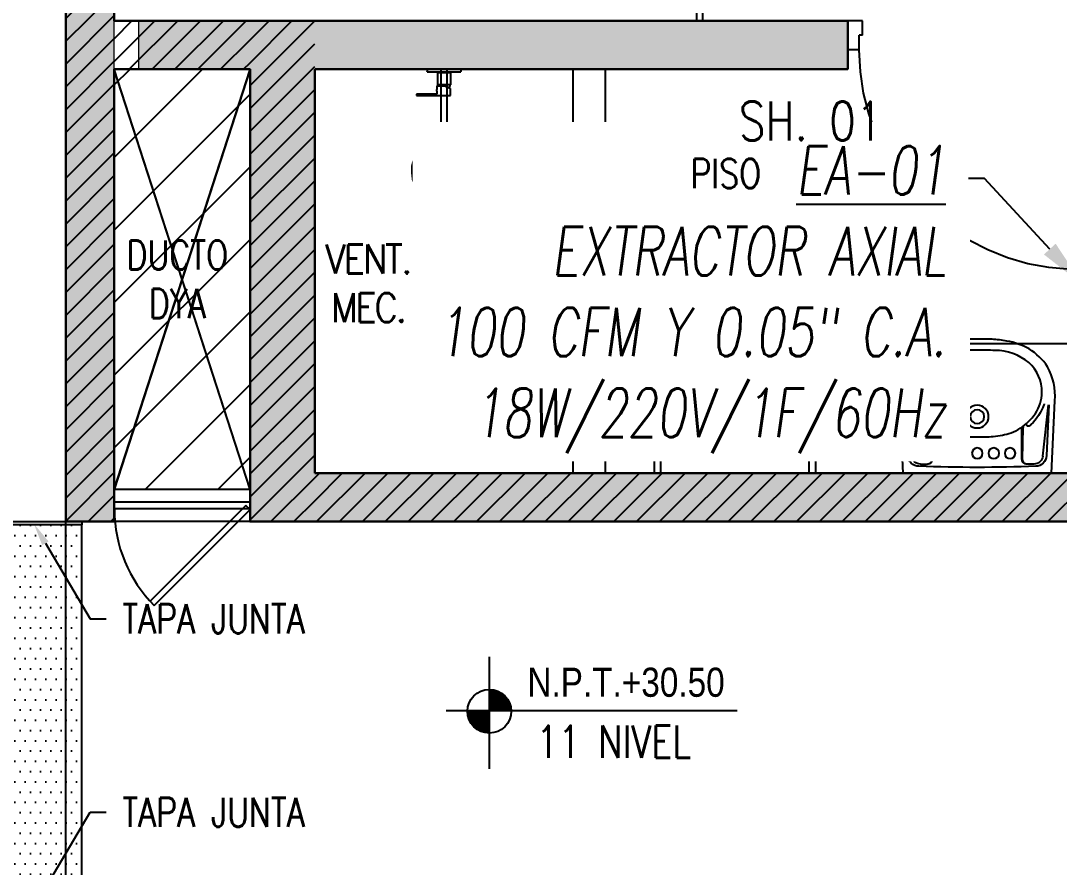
# Model space of a CAD drawing. Header units: millimetres. Extents: x 98 to 155, y -181 to 127.
# Drawn here: x 128.531 to 131.744, y 20.604 to 23.223 of the extents above; entities that cross this region are included whole.
import ezdxf
from ezdxf import colors
from ezdxf.entities.mleader import LeaderData, LeaderLine
from ezdxf.enums import TextEntityAlignment as Align
from ezdxf.math import Vec2, Vec3

# ---------------------------------------------------------------- set-up
doc = ezdxf.new("R2010")
doc.units = ezdxf.units.MM
doc.header["$LTSCALE"] = 15
for name, pattern in [('HIDDEN', [0.375, 0.25, -0.125]), ('HIDDEN2', [0.1875, 0.125, -0.0625]), ('X-REF_DP_Arquitectura$0$HIDDEN', [0.375, 0.25, -0.125])]:
    doc.linetypes.add(name, pattern=pattern)
doc.layers.get('0').update_dxf_attribs({"color": 250})
for name, color, linetype in [('A-HATCH', 250, 'Continuous'), ('A-LINEAS', 250, 'Continuous'), ('A-MOBILIARIO', 250, 'Continuous'), ('A-MURO BAJO', 250, 'Continuous'), ('A-NIVELES-NPT', 252, 'Continuous'), ('A-PROYECCIONES INT.', 250, 'HIDDEN2'), ('A-SANITARIOS', 250, 'Continuous'), ('A-TEXTO-ACABADO PISO', 250, 'Continuous'), ('A_50_TextoAmbiente', 252, 'Continuous'), ('A_50_TextoIndicaciones', 250, 'Continuous'), ('A_50_Vigas', 250, 'X-REF_DP_Arquitectura$0$HIDDEN'), ('A_60_HatchEstructuras', 250, 'Continuous'), ('AREA MODIF', 250, 'Continuous'), ('DLP_MOBILIARIO FIJO', 250, 'Continuous'), ('L6 Linea fina', 141, 'Continuous'), ('MURO CF 60', 250, 'Continuous')]:
    doc.layers.add(name, color=color, linetype=linetype)
doc.layers.add('A-MUROS', color=252, linetype='Continuous', lineweight=30)
doc.layers.add('A_20_Estructuras', color=250, linetype='Continuous', lineweight=18)
doc.styles.add('JNV ING', font='romans.shx', dxfattribs={"width": 0.7, "oblique": 8, "height": 0.15})
doc.styles.add('R80', font='ARIALN.TTF', dxfattribs={"height": 2.03})
doc.styles.add('ROMANS', font='romans.shx', dxfattribs={"width": 0.8})
doc.styles.add('TXT_COTAS', font='romans.shx', dxfattribs={"width": 0.8})
pattern_1 = [(45, (128.67014, 20.47273), (-0.03535534, 0.03535534), [])]

# ---------------------------------------------------------------- blocks, each defined once
blk = doc.blocks.new('EF-TP')
at = {"layer": 'A_60_HatchEstructuras'}
h = blk.add_hatch(color=256, dxfattribs=at)
h.dxf.hatch_style = 1
h.paths.add_polyline_path([(23.55, -2.625), (21.7, -2.625), (21.7, -0.475), (20.85, -0.475), (20.85, -0.625), (21.55, -0.625), (21.55, -6.325), (23.55, -6.325), (23.55, -6.175), (21.7, -6.175), (21.7, -2.775), (23.55, -2.775)])
h.paths.add_polyline_path([(25.5, -2.625), (25.35, -2.625), (25.35, -6.325), (25.5, -6.325)])
h.paths.add_polyline_path([(25.83, -0.625), (26.5, -0.625), (26.5, -0.475), (25.68, -0.475), (25.68, -6.325), (25.83, -6.325)])
h = blk.add_hatch(color=256, dxfattribs=at)
h.dxf.hatch_style = 1
h.paths.add_polyline_path([(25.88, -7.675), (28.4, -7.675), (28.4, -9.075), (28.55, -9.075), (28.55, -7.675), (31.9, -7.675), (31.9, -9.075), (32.1, -9.075), (32.1, -7.675), (35.65, -7.675), (35.65, -7.525), (25.68, -7.525), (25.68, -9.075), (27.65, -9.075), (27.65, -8.925), (25.88, -8.925)])
h.paths.add_polyline_path([(28.1, -4.775), (25.905, -4.775), (25.905, -4.925), (26.25, -4.925), (26.25, -6.325), (35.65, -6.325), (35.65, -6.175), (32.1, -6.175), (32.1, -4.775), (31.9, -4.775), (31.9, -6.175), (29, -6.175), (29, -4.775), (28.85, -4.775), (28.85, -6.175), (26.45, -6.175), (26.45, -4.925), (28.1, -4.925)])
blk.add_lwpolyline([(25.905, -4.925), (25.83, -4.925)])
at = {"elevation": 0}
for points in [[(25.83, -6.225), (26.25, -4.925)], [(26.25, -6.225), (25.83, -4.925)]]:
    blk.add_lwpolyline(points, dxfattribs=at)
at = {"layer": 'A_20_Estructuras'}
for points in [[(25.83, -0.625), (26.5, -0.625), (26.5, -0.475), (25.68, -0.475), (25.68, -6.325), (25.83, -6.325)], [(28.1, -4.775), (25.905, -4.775), (25.905, -4.925), (26.25, -4.925), (26.25, -6.325), (35.65, -6.325), (35.65, -6.175), (32.1, -6.175), (32.1, -4.775), (31.9, -4.775), (31.9, -6.175), (29, -6.175), (29, -4.775), (28.85, -4.775), (28.85, -6.175), (26.45, -6.175), (26.45, -4.925), (28.1, -4.925)]]:
    blk.add_lwpolyline(points, close=True, dxfattribs=at)
at = {"layer": 'A_50_Vigas'}
blk.add_line((26.25, -6.225, 0), (25.83, -6.225, 0), dxfattribs=at)
blk.add_lwpolyline([(25.68, -7.525), (25.68, -6.325)], dxfattribs=at)
blk = doc.blocks.new('TEXTO DUCTOS PT')
at = {"layer": 'A_50_TextoIndicaciones', "insert": (26.025, -5.575), "char_height": 0.09, "width": 0.4157, "attachment_point": 5, "style": 'ROMANS'}
blk.add_mtext('\\pxsm1,t16;DUCTO DYA', dxfattribs=at)
blk = doc.blocks.new('SIM NIVEL PLANTA')
at = {"linetype": 'Continuous'}
h = blk.add_hatch(dxfattribs=at)
h.set_pattern_fill('_USER', color=256, scale=0.089997, angle=45, style=0, pattern_type=0)
h.set_pattern_definition([(45, (31854.49523, 23864.84028), (-0.06363728001, 0.06363728001), [])])
h.paths.add_polyline_path([(-17.329, 0), (-15.979, 0, 0.409209), (-17.329, 1.327)])
h.paths.add_polyline_path([(-18.679, 0, 0.004279), (-18.679, -0.023, 0.414214), (-17.329, -1.373), (-17.329, 0)])
for p, q in [((-17.329, -3.577), (-17.329, 3.344)), ((-2, 0), (-20, 0))]:
    blk.add_line(p, q)
blk.add_circle((-17.329, -0.023), 1.35, dxfattribs=at)
at = {"style": 'R80'}
blk.add_attdef('N.P.T.+0.00', text='', height=1.8, dxfattribs=at).set_placement((-8.871, 1.774), align=Align.MIDDLE_CENTER)
blk = doc.blocks.new('*U93')
at = {"linetype": 'HIDDEN', "ltscale": 0.2}
for p, q in [((0.2968, 0.2968), (0, 0)), ((0.0127, -0.0127), (0.309, 0.2835)), ((0, 0), (0.0127, -0.0127))]:
    blk.add_line(p, q, dxfattribs=at)
blk.add_arc((0, 0), 0.4195, 0, 45, dxfattribs=at)
blk = doc.blocks.new('pisos superiores')
at = {"layer": 'A-LINEAS'}
for p, q in [((0.65, -4.45, 0), (0.23, -5.75, 0)), ((0.65, -5.75, 0), (0.23, -4.45, 0))]:
    blk.add_line(p, q, dxfattribs=at)
at = {"layer": 'A-MOBILIARIO'}
for p, q in [((0.65, -5.79, 0), (0.23, -5.79, 0)), ((0.65, -5.81, 0), (0.23, -5.81, 0))]:
    blk.add_line(p, q, dxfattribs=at)
at = {"layer": 'A-MURO BAJO'}
for p, q in [((0.65, -5.75, 0), (0.23, -5.75, 0)), ((0.65, -5.85, 0), (0.23, -5.85, 0))]:
    blk.add_line(p, q, dxfattribs=at)
at = {"layer": 'A-MUROS'}
blk.add_lwpolyline([(0.23, -5.85), (0.08, -5.85), (0.08, 0), (0.9, 0), (0.9, -0.15), (0.23, -0.15), (0.23, -4.3), (2.5, -4.3)], dxfattribs=at)
at = {"layer": 'A-MUROS', "elevation": 0}
blk.add_lwpolyline([(0.23, -5.85), (0.23, -4.45), (0.65, -4.45), (0.65, -5.85), (0.7, -5.85)], dxfattribs=at)
at = {"layer": 'A-PROYECCIONES INT.', "ltscale": 0.25, "rotation": 180}
blk.add_blockref('*U93', (0.65, -5.8127, 0), dxfattribs=at)
blk = doc.blocks.new('N.01')
at = {"layer": 'A-HATCH'}
h = blk.add_hatch(dxfattribs=at)
h.set_pattern_fill('DOTS', color=256, scale=0.02)
h.set_pattern_definition([(0, (74.125015, 7.025), (0.015875, 0.03175), [0, -0.03175])])
h.paths.add_polyline_path([(4, 5.835), (4.28, 5.835), (4.28, 7.015), (4, 7.015)])
at = {"elevation": 0}
for points in [[(4, 7.025), (4.28, 7.025), (4.28, 7.015), (4, 7.015)], [(4, 5.835), (4.28, 5.835), (4.28, 7.015), (4, 7.015)]]:
    blk.add_lwpolyline(points, close=True, dxfattribs=at)
at = {"layer": 'A-MUROS', "elevation": 0}
blk.add_lwpolyline([(4.3801, 7.025), (4.2301, 7.025), (4.2301, 12.875)], dxfattribs=at)
blk = doc.blocks.new('ducha marsano')
at = {"linetype": 'HIDDEN2', "ltscale": 0.5, "extrusion": (-4.9425e-10, -7.91123e-10, -1)}
for p, q in [((-0.01, 0), (0.01, 0)), ((0.01, 0), (0.01, -0.3155)), ((-0.01, -0.3155), (-0.01, 0)), ((-0.0205, -0.08), (-0.0205, -0.0601)), ((-0.0155, -0.058), (-0.0157, -0.058)), ((0.0225, -0.0515), (-0.0001, -0.0515)), ((0.0225, -0.0515), (0.0225, -0.0627)), ((0.021, -0.0815), (-0.019, -0.0815)), ((0.025, -0.0815), (0.021, -0.0815)), ((0.0225, -0.0682), (0.0225, -0.077)), ((0.0225, -0.077), (0.025, -0.077)), ((0.025, -0.077), (0.0771, -0.077)), ((0.0771, -0.0815), (0.025, -0.0815)), ((0.0771, -0.077), (0.0816, -0.077)), ((0.0816, -0.0815), (0.0771, -0.0815)), ((0.0816, -0.077), (0.082, -0.077)), ((0.082, -0.0815), (0.0816, -0.0815)), ((0.082, -0.077), (0.084, -0.077)), ((0.084, -0.0815), (0.082, -0.0815)), ((0.0855, -0.0785), (0.0855, -0.08)), ((0.01, -0.3155), (-0.01, -0.3155))]:
    blk.add_line(p, q, dxfattribs=at)
for centre, radius, start, end in [((-0.0004, -0.0462), 0.02, 323.9581, 354.9298), ((0.0004, -0.0462), 0.02, 185.0702, 195.2705), ((0.019, -0.08), 0.0015, 270, 360), ((-0.084, -0.0785), 0.0015, 90, 180), ((-0.084, -0.08), 0.0015, 180, 270), ((0, -0.3155), 0.1, 95.7392, 84.2608)]:
    blk.add_arc(centre, radius, start, end, dxfattribs=at)
at = {"linetype": 'HIDDEN2', "ltscale": 0.5, "extrusion": (-4.94252e-10, -7.91124e-10, -1)}
blk.add_ellipse((0, -0.0515), major_axis=(-0.0225, -0.0095), ratio=0.001448, start_param=0.425436, end_param=1.567366, dxfattribs=at)
at = {"linetype": 'HIDDEN2', "ltscale": 0.5}
for points, degree in [([(-0.0305, 0), (0, 0), (0.0305, 0)], 2), ([(0.0305, 0), (0.0415, 0), (0.0525, 0)], 2), ([(0.0525, 0), (0.0525, -0.0038), (0.0525, -0.0075)], 2), ([(-0.0525, 0), (-0.0525, -0.0038), (-0.0525, -0.0075)], 2), ([(-0.0525, 0), (-0.0415, 0), (-0.0305, 0)], 2), ([(-0.0525, -0.0075), (-0.0525, -0.0075), (-0.0525, -0.0075)], 2), ([(0.0305, -0.008), (0, -0.008), (-0.0305, -0.008)], 2), ([(-0.0215, -0.008), (-0.0215, -0.0093), (-0.0215, -0.0105)], 2), ([(-0.021, -0.011), (-0.007, -0.011), (0.007, -0.011), (0.021, -0.011)], 3), ([(-0.02, -0.011), (-0.02, -0.0294), (-0.02, -0.0477)], 2), ([(0.02, -0.011), (0.02, -0.0294), (0.02, -0.0477)], 2), ([(0.0215, -0.008), (0.0215, -0.0093), (0.0215, -0.0105)], 2), ([(-0.0197, -0.048), (0, -0.048), (0.0197, -0.048)], 2)]:
    blk.add_open_spline(points, degree=degree, dxfattribs=at)
for points, weights in [([(-0.0525, -0.0075), (-0.0525, -0.0075), (-0.0525, -0.0075)], [1, 0.990847086912, 0.982266230892]), ([(-0.052, -0.008), (-0.0525, -0.008), (-0.0525, -0.0075)], [1, 0.707106781193, 1]), ([(-0.0215, -0.0105), (-0.0215, -0.011), (-0.021, -0.011)], [1, 0.70710678154, 1]), ([(0.0211, -0.011), (0.0211, -0.011), (0.021, -0.011)], [1, 0.992411795776, 1]), ([(0.052, -0.008), (0.0521, -0.008), (0.0521, -0.008)], [1, 0.992411795771, 1]), ([(-0.02, -0.0477), (-0.02, -0.048), (-0.0197, -0.048)], [1, 0.707106780138, 1]), ([(0.02, -0.0477), (0.02, -0.048), (0.0197, -0.048)], [1, 0.707106779703, 1])]:
    blk.add_rational_spline(points, weights, degree=2, dxfattribs=at)
for points, knots in [([(-0.0305, -0.008), (-0.0332, -0.008), (-0.0374, -0.008), (-0.0424, -0.008), (-0.0458, -0.008), (-0.0486, -0.008), (-0.0512, -0.008), (-0.052, -0.008), (-0.052, -0.008)], [0, 0, 0, 0, 8.104572, 12.495263, 16.885954, 21.276645, 25.667336, 33.771908, 33.771908, 33.771908, 33.771908]), ([(0.052, -0.008), (0.052, -0.008), (0.0512, -0.008), (0.0486, -0.008), (0.0458, -0.008), (0.0424, -0.008), (0.0374, -0.008), (0.0332, -0.008), (0.0305, -0.008)], [0, 0, 0, 0, 8.104572, 12.495263, 16.885954, 21.276645, 25.667336, 33.771908, 33.771908, 33.771908, 33.771908]), ([(0.0225, -0.0682), (0.0225, -0.0682), (0.0225, -0.0682), (0.0225, -0.0679), (0.0224, -0.0677), (0.0224, -0.0672), (0.0224, -0.0669), (0.0223, -0.0662), (0.0223, -0.0658), (0.0223, -0.0652), (0.0223, -0.0648), (0.0224, -0.0641), (0.0224, -0.0638), (0.0224, -0.0633), (0.0225, -0.0631), (0.0225, -0.0628), (0.0225, -0.0627), (0.0225, -0.0627)], [0.4148436, 0.4148436, 0.4148436, 0.4148436, 0.5185541, 0.5185541, 0.6222645, 0.6222645, 0.7259759, 0.7259759, 0.8296873, 0.8296873, 0.9333987, 0.9333987, 1.03711, 1.03711, 1.1408205, 1.1408205, 1.2445309, 1.2445309, 1.2445309, 1.2445309])]:
    blk.add_open_spline(points, degree=3, knots=knots, dxfattribs=at)
for points, weights, degree, knots in [([(0.0211, -0.011), (0.0211, -0.011), (0.0211, -0.011), (0.0211, -0.011), (0.0214, -0.0109), (0.0215, -0.0107), (0.0215, -0.0105)], [0.918641037743, 0.918640949346, 0.918640860949, 0.918640772552, 0.789223156395, 0.789223156395, 0.918640772552], 3, [0.1238988, 0.1238988, 0.1238988, 0.1238988, 0.1238993, 0.1238993, 0.1238993, 0.78603, 0.78603, 0.78603, 0.78603]), ([(0.0521, -0.008), (0.0521, -0.008), (0.0521, -0.008), (0.0525, -0.0079), (0.0525, -0.0075)], [0.918641037749, 0.918640905153, 0.918640772558, 0.724517853988, 0.918640772558], 2, [0.1238988, 0.1238988, 0.1238988, 0.1238993, 0.1238993, 0.7860311, 0.7860311, 0.7860311])]:
    blk.add_rational_spline(points, weights, degree=degree, knots=knots, dxfattribs=at)
blk = doc.blocks.new('*U146')
for p, q in [((0.01, 0.705), (0.01, 0.75)), ((0.1, 0.715), (0.1, 0.75)), ((0.1, 0.715), (0.055, 0.715)), ((0.055, 0.705), (0.055, 0.715)), ((0.055, 0.705), (0.01, 0.705)), ((0.055, 0.045), (0.01, 0.045)), ((0.01, 0.045), (0.01, 0)), ((0.055, 0.045), (0.055, 0.035)), ((0.1, 0.035), (0.055, 0.035)), ((0.1, 0.035), (0.1, 0))]:
    blk.add_line(p, q)
blk.add_lwpolyline([(0.78, 0.07), (0.78, 0.035), (0.1, 0.035), (0.1, 0.07)], close=True)
at = {"linetype": 'HIDDEN2'}
blk.add_arc((0.0996, 0.0341), 0.6809, 2.2301, 89.9672, dxfattribs=at)
blk = doc.blocks.new('SIFON JET_PLANTA')
at = {"extrusion": (-2.64698e-23, 6.61744e-24, -1)}
for p, q in [((-0.215, 0.2278, 0), (-0.2149, 0.2323, 0)), ((-0.215, 0.2234, 0), (-0.215, 0.2278, 0)), ((-0.2149, 0.2323, 0), (-0.2142, 0.2356, 0)), ((-0.2142, 0.2356, 0), (-0.2129, 0.239, 0)), ((-0.2129, 0.239, 0), (-0.211, 0.2419, 0)), ((-0.211, 0.2419, 0), (-0.2091, 0.2441, 0)), ((-0.2091, 0.2441, 0), (-0.2077, 0.2455, 0)), ((-0.2077, 0.2455, 0), (-0.2055, 0.247, 0)), ((-0.2055, 0.247, 0), (-0.2007, 0.2492, 0)), ((-0.2007, 0.2492, 0), (-0.195, 0.25, 0)), ((-0.195, 0.25, 0), (-0.195, 0.25, 0)), ((-0.195, 0.25, 0), (-0.1605, 0.25, 0)), ((-0.1605, 0.25, 0), (-0.0975, 0.25, 0)), ((-0.0975, 0.25, 0), (-0.0323, 0.25, 0)), ((-0.0323, 0.25, 0), (0, 0.25, 0)), ((0, 0.25, 0), (0, -0.25, 0)), ((-0.4322, 0.191, 0), (-0.215, 0.2181, 0)), ((-0.215, 0.2181, 0), (-0.215, 0.2234, 0)), ((-0.5794, 0.158, 0), (-0.5693, 0.1629, 0)), ((-0.5693, 0.1629, 0), (-0.5517, 0.1703, 0)), ((-0.5517, 0.1703, 0), (-0.5465, 0.1722, 0)), ((-0.5465, 0.1722, 0), (-0.5385, 0.1749, 0)), ((-0.5385, 0.1749, 0), (-0.5346, 0.176, 0)), ((-0.5346, 0.176, 0), (-0.5265, 0.1784, 0)), ((-0.5265, 0.1784, 0), (-0.5216, 0.1797, 0)), ((-0.5216, 0.1797, 0), (-0.5148, 0.1813, 0)), ((-0.5148, 0.1813, 0), (-0.5079, 0.1829, 0)), ((-0.5079, 0.1829, 0), (-0.5016, 0.1842, 0)), ((-0.5016, 0.1842, 0), (-0.4865, 0.1867, 0)), ((-0.4865, 0.1867, 0), (-0.4763, 0.188, 0)), ((-0.4763, 0.188, 0), (-0.4726, 0.1884, 0)), ((-0.4726, 0.1884, 0), (-0.4636, 0.1892, 0)), ((-0.4636, 0.1892, 0), (-0.4549, 0.1897, 0)), ((-0.4549, 0.1897, 0), (-0.449, 0.1899, 0)), ((-0.449, 0.1899, 0), (-0.44, 0.19, 0)), ((-0.44, 0.19, 0), (-0.4322, 0.191, 0)), ((-0.6251, 0.1276, 0), (-0.6206, 0.1314, 0)), ((-0.6206, 0.1314, 0), (-0.6168, 0.1344, 0)), ((-0.6168, 0.1344, 0), (-0.6106, 0.1389, 0)), ((-0.6106, 0.1389, 0), (-0.6061, 0.142, 0)), ((-0.6061, 0.142, 0), (-0.6, 0.1461, 0)), ((-0.6, 0.1461, 0), (-0.5963, 0.1484, 0)), ((-0.5963, 0.1484, 0), (-0.5908, 0.1517, 0)), ((-0.5908, 0.1517, 0), (-0.5862, 0.1543, 0)), ((-0.5862, 0.1543, 0), (-0.5794, 0.158, 0)), ((-0.657, 0.0936, 0), (-0.6534, 0.0984, 0)), ((-0.6534, 0.0984, 0), (-0.6503, 0.1023, 0)), ((-0.6534, 0.0984, 0), (-0.6534, 0.0984, 0)), ((-0.6503, 0.1023, 0), (-0.6453, 0.108, 0)), ((-0.6453, 0.108, 0), (-0.6386, 0.1152, 0)), ((-0.6386, 0.1152, 0), (-0.6326, 0.121, 0)), ((-0.6326, 0.121, 0), (-0.6299, 0.1235, 0)), ((-0.6299, 0.1235, 0), (-0.6251, 0.1276, 0)), ((-0.6779, 0.0582, 0), (-0.6745, 0.0655, 0)), ((-0.6745, 0.0655, 0), (-0.6722, 0.0699, 0)), ((-0.6745, 0.0655, 0), (-0.6745, 0.0655, 0)), ((-0.6722, 0.0699, 0), (-0.6705, 0.0728, 0)), ((-0.6705, 0.0728, 0), (-0.669, 0.0755, 0)), ((-0.669, 0.0755, 0), (-0.6672, 0.0785, 0)), ((-0.6672, 0.0785, 0), (-0.665, 0.082, 0)), ((-0.665, 0.082, 0), (-0.6634, 0.0845, 0)), ((-0.6634, 0.0845, 0), (-0.6611, 0.088, 0)), ((-0.6611, 0.088, 0), (-0.657, 0.0936, 0)), ((-0.657, 0.0936, 0), (-0.657, 0.0936, 0)), ((-0.6867, 0.031, 0), (-0.6855, 0.0361, 0)), ((-0.6855, 0.0361, 0), (-0.6838, 0.0421, 0)), ((-0.6855, 0.0361, 0), (-0.6855, 0.0361, 0)), ((-0.6838, 0.0421, 0), (-0.6819, 0.048, 0)), ((-0.6838, 0.0421, 0), (-0.6838, 0.0421, 0)), ((-0.6819, 0.048, 0), (-0.6804, 0.0521, 0)), ((-0.6804, 0.0521, 0), (-0.6793, 0.0547, 0)), ((-0.6793, 0.0547, 0), (-0.6779, 0.0582, 0)), ((-0.69, 0, 0), (-0.6899, 0.0044, 0)), ((-0.6899, 0.0044, 0), (-0.6897, 0.0096, 0)), ((-0.6897, 0.0096, 0), (-0.6893, 0.014, 0)), ((-0.6893, 0.014, 0), (-0.6887, 0.0194, 0)), ((-0.6887, 0.0194, 0), (-0.6881, 0.0236, 0)), ((-0.6881, 0.0236, 0), (-0.6872, 0.0284, 0)), ((-0.6881, 0.0236, 0), (-0.6881, 0.0236, 0)), ((-0.6872, 0.0284, 0), (-0.6867, 0.031, 0)), ((-0.6899, -0.0065, 0), (-0.69, 0, 0)), ((-0.6896, -0.0111, 0), (-0.6899, -0.0065, 0)), ((-0.6891, -0.0164, 0), (-0.6896, -0.0111, 0)), ((-0.6881, -0.0232, 0), (-0.6891, -0.0164, 0)), ((-0.6876, -0.0264, 0), (-0.6881, -0.0232, 0)), ((-0.687, -0.0296, 0), (-0.6876, -0.0264, 0)), ((-0.6864, -0.0321, 0), (-0.687, -0.0296, 0)), ((-0.6855, -0.0361, 0), (-0.6864, -0.0321, 0)), ((-0.6838, -0.0419, 0), (-0.6855, -0.0361, 0)), ((-0.6827, -0.0457, 0), (-0.6838, -0.0419, 0)), ((-0.6814, -0.0492, 0), (-0.6827, -0.0457, 0)), ((-0.6803, -0.0522, 0), (-0.6814, -0.0492, 0)), ((-0.6792, -0.0551, 0), (-0.6803, -0.0522, 0)), ((-0.6779, -0.0581, 0), (-0.6792, -0.0551, 0)), ((-0.677, -0.0602, 0), (-0.6779, -0.0581, 0)), ((-0.6751, -0.0642, 0), (-0.677, -0.0602, 0)), ((-0.6722, -0.0699, 0), (-0.6751, -0.0642, 0)), ((-0.6706, -0.0727, 0), (-0.6722, -0.0699, 0)), ((-0.6679, -0.0774, 0), (-0.6706, -0.0727, 0)), ((-0.6646, -0.0826, 0), (-0.6679, -0.0774, 0)), ((-0.6623, -0.0862, 0), (-0.6646, -0.0826, 0)), ((-0.6599, -0.0897, 0), (-0.6623, -0.0862, 0)), ((-0.6554, -0.0958, 0), (-0.6599, -0.0897, 0)), ((-0.6494, -0.1032, 0), (-0.6554, -0.0958, 0)), ((-0.6458, -0.1074, 0), (-0.6494, -0.1032, 0)), ((-0.64, -0.1137, 0), (-0.6458, -0.1074, 0)), ((-0.6379, -0.1158, 0), (-0.64, -0.1137, 0)), ((-0.6347, -0.119, 0), (-0.6379, -0.1158, 0)), ((-0.6335, -0.1201, 0), (-0.6347, -0.119, 0)), ((-0.6347, -0.119, 0), (-0.6347, -0.119, 0)), ((-0.6318, -0.1217, 0), (-0.6335, -0.1201, 0)), ((-0.6305, -0.123, 0), (-0.6318, -0.1217, 0)), ((-0.6318, -0.1217, 0), (-0.6318, -0.1217, 0)), ((-0.6288, -0.1244, 0), (-0.6305, -0.123, 0)), ((-0.6276, -0.1255, 0), (-0.6288, -0.1244, 0)), ((-0.6262, -0.1268, 0), (-0.6276, -0.1255, 0)), ((-0.6245, -0.1281, 0), (-0.6262, -0.1268, 0)), ((-0.6235, -0.1291, 0), (-0.6245, -0.1281, 0)), ((-0.6245, -0.1281, 0), (-0.6245, -0.1281, 0)), ((-0.6223, -0.13, 0), (-0.6235, -0.1291, 0)), ((-0.6215, -0.1307, 0), (-0.6223, -0.13, 0)), ((-0.6204, -0.1315, 0), (-0.6215, -0.1307, 0)), ((-0.6193, -0.1324, 0), (-0.6204, -0.1315, 0)), ((-0.6179, -0.1335, 0), (-0.6193, -0.1324, 0)), ((-0.6168, -0.1344, 0), (-0.6179, -0.1335, 0)), ((-0.6153, -0.1355, 0), (-0.6168, -0.1344, 0)), ((-0.6142, -0.1363, 0), (-0.6153, -0.1355, 0)), ((-0.612, -0.1379, 0), (-0.6142, -0.1363, 0)), ((-0.6086, -0.1403, 0), (-0.612, -0.1379, 0)), ((-0.607, -0.1415, 0), (-0.6086, -0.1403, 0)), ((-0.6058, -0.1422, 0), (-0.607, -0.1415, 0)), ((-0.6039, -0.1435, 0), (-0.6058, -0.1422, 0)), ((-0.602, -0.1448, 0), (-0.6039, -0.1435, 0)), ((-0.6004, -0.1458, 0), (-0.602, -0.1448, 0)), ((-0.5987, -0.1469, 0), (-0.6004, -0.1458, 0)), ((-0.5964, -0.1483, 0), (-0.5987, -0.1469, 0)), ((-0.595, -0.1492, 0), (-0.5964, -0.1483, 0)), ((-0.5936, -0.15, 0), (-0.595, -0.1492, 0)), ((-0.5918, -0.1511, 0), (-0.5936, -0.15, 0)), ((-0.5896, -0.1524, 0), (-0.5918, -0.1511, 0)), ((-0.5871, -0.1538, 0), (-0.5896, -0.1524, 0)), ((-0.5833, -0.1559, 0), (-0.5871, -0.1538, 0)), ((-0.5781, -0.1587, 0), (-0.5833, -0.1559, 0)), ((-0.5759, -0.1598, 0), (-0.5781, -0.1587, 0)), ((-0.5738, -0.1608, 0), (-0.5759, -0.1598, 0)), ((-0.5702, -0.1625, 0), (-0.5738, -0.1608, 0)), ((-0.5675, -0.1637, 0), (-0.5702, -0.1625, 0)), ((-0.5659, -0.1645, 0), (-0.5675, -0.1637, 0)), ((-0.5644, -0.1652, 0), (-0.5659, -0.1645, 0)), ((-0.5614, -0.1664, 0), (-0.5644, -0.1652, 0)), ((-0.5598, -0.1671, 0), (-0.5614, -0.1664, 0)), ((-0.5568, -0.1683, 0), (-0.5598, -0.1671, 0)), ((-0.5543, -0.1693, 0), (-0.5568, -0.1683, 0)), ((-0.551, -0.1706, 0), (-0.5543, -0.1693, 0)), ((-0.5491, -0.1713, 0), (-0.551, -0.1706, 0)), ((-0.5465, -0.1722, 0), (-0.5491, -0.1713, 0)), ((-0.5449, -0.1728, 0), (-0.5465, -0.1722, 0)), ((-0.5428, -0.1735, 0), (-0.5449, -0.1728, 0)), ((-0.5412, -0.174, 0), (-0.5428, -0.1735, 0)), ((-0.5385, -0.1749, 0), (-0.5412, -0.174, 0)), ((-0.5352, -0.1759, 0), (-0.5385, -0.1749, 0)), ((-0.5385, -0.1749, 0), (-0.5385, -0.1749, 0)), ((-0.5321, -0.1768, 0), (-0.5352, -0.1759, 0)), ((-0.5296, -0.1775, 0), (-0.5321, -0.1768, 0)), ((-0.5267, -0.1783, 0), (-0.5296, -0.1775, 0)), ((-0.5238, -0.1791, 0), (-0.5267, -0.1783, 0)), ((-0.5267, -0.1783, 0), (-0.5267, -0.1783, 0)), ((-0.5217, -0.1796, 0), (-0.5238, -0.1791, 0)), ((-0.5177, -0.1807, 0), (-0.5217, -0.1796, 0)), ((-0.5151, -0.1813, 0), (-0.5177, -0.1807, 0)), ((-0.5118, -0.1821, 0), (-0.5151, -0.1813, 0)), ((-0.5094, -0.1826, 0), (-0.5118, -0.1821, 0)), ((-0.5066, -0.1832, 0), (-0.5094, -0.1826, 0)), ((-0.5022, -0.184, 0), (-0.5066, -0.1832, 0)), ((-0.4974, -0.1849, 0), (-0.5022, -0.184, 0)), ((-0.495, -0.1854, 0), (-0.4974, -0.1849, 0)), ((-0.4974, -0.1849, 0), (-0.4974, -0.1849, 0)), ((-0.4936, -0.1856, 0), (-0.495, -0.1854, 0)), ((-0.4916, -0.1859, 0), (-0.4936, -0.1856, 0)), ((-0.4884, -0.1864, 0), (-0.4916, -0.1859, 0)), ((-0.4862, -0.1867, 0), (-0.4884, -0.1864, 0)), ((-0.4824, -0.1872, 0), (-0.4862, -0.1867, 0)), ((-0.4812, -0.1874, 0), (-0.4824, -0.1872, 0)), ((-0.4785, -0.1877, 0), (-0.4812, -0.1874, 0)), ((-0.4761, -0.188, 0), (-0.4785, -0.1877, 0)), ((-0.4735, -0.1883, 0), (-0.4761, -0.188, 0)), ((-0.4695, -0.1887, 0), (-0.4735, -0.1883, 0)), ((-0.4651, -0.189, 0), (-0.4695, -0.1887, 0)), ((-0.4639, -0.1891, 0), (-0.4651, -0.189, 0)), ((-0.4651, -0.189, 0), (-0.4651, -0.189, 0)), ((-0.4619, -0.1893, 0), (-0.4639, -0.1891, 0)), ((-0.4592, -0.1894, 0), (-0.4619, -0.1893, 0)), ((-0.4568, -0.1896, 0), (-0.4592, -0.1894, 0)), ((-0.455, -0.1897, 0), (-0.4568, -0.1896, 0)), ((-0.4518, -0.1898, 0), (-0.455, -0.1897, 0)), ((-0.449, -0.1899, 0), (-0.4518, -0.1898, 0)), ((-0.4467, -0.1899, 0), (-0.449, -0.1899, 0)), ((-0.4428, -0.19, 0), (-0.4467, -0.1899, 0)), ((-0.44, -0.19, 0), (-0.4428, -0.19, 0)), ((-0.215, -0.2181, 0), (-0.44, -0.19, 0)), ((-0.215, -0.227, 0), (-0.215, -0.2181, 0)), ((-0.215, -0.23, 0), (-0.215, -0.227, 0)), ((-0.2147, -0.2335, 0), (-0.215, -0.23, 0)), ((-0.2138, -0.2369, 0), (-0.2147, -0.2335, 0)), ((-0.2126, -0.2395, 0), (-0.2138, -0.2369, 0)), ((-0.2138, -0.2369, 0), (-0.2138, -0.2369, 0)), ((-0.2108, -0.2423, 0), (-0.2126, -0.2395, 0)), ((-0.2126, -0.2395, 0), (-0.2126, -0.2395, 0)), ((-0.2091, -0.2441, 0), (-0.2108, -0.2423, 0)), ((-0.2108, -0.2423, 0), (-0.2108, -0.2423, 0)), ((-0.2108, -0.2423, 0), (-0.2108, -0.2423, 0)), ((-0.209, -0.244, 0), (-0.2091, -0.2441, 0)), ((-0.2067, -0.2462, 0), (-0.209, -0.244, 0)), ((-0.209, -0.244, 0), (-0.209, -0.244, 0)), ((-0.2029, -0.2484, 0), (-0.2067, -0.2462, 0)), ((-0.2067, -0.2462, 0), (-0.2067, -0.2462, 0)), ((-0.1995, -0.2495, 0), (-0.2029, -0.2484, 0)), ((-0.2029, -0.2484, 0), (-0.2029, -0.2484, 0)), ((-0.195, -0.25, 0), (-0.1995, -0.2495, 0)), ((0, -0.25, 0), (-0.195, -0.25, 0))]:
    blk.add_line(p, q, dxfattribs=at)
for p, q in [((-0.215, -0.23, 0), (-0.215, 0.23, 0)), ((-0.2091, 0.2441, 0), (-0.1921, 0.2271, 0)), ((-0.195, 0.25, 0), (0, 0.25, 0)), ((-0.185, 0.23, 0), (0, 0.23, 0)), ((0, 0.25, 0), (0, -0.25, 0)), ((-0.215, 0.2181, 0), (-0.44, 0.19, 0)), ((-0.195, -0.22, 0), (-0.195, 0.22, 0)), ((-0.265, 0.0718, 0), (-0.265, 0.1028, 0)), ((-0.255, -0.0562, 0), (-0.255, 0.0562, 0)), ((-0.265, -0.1028, 0), (-0.265, -0.0718, 0)), ((-0.215, -0.2181, 0), (-0.44, -0.19, 0)), ((-0.2091, -0.2441, 0), (-0.1921, -0.2271, 0)), ((0, -0.25, 0), (-0.195, -0.25, 0)), ((0, -0.23, 0), (-0.185, -0.23, 0))]:
    blk.add_line(p, q)
at = {"elevation": 0}
for points in [[(-0.265, 0.1028, 0.0362), (-0.2844, 0.1202, 0.08725), (-0.3535, 0.1565, 0.077598), (-0.44, 0.17, 0.077598), (-0.5265, 0.1565, 0.08725), (-0.5956, 0.1202, 0.105601), (-0.6443, 0.0627, 0.12364), (-0.66, 0, 0.12364), (-0.6443, -0.0627, 0.105601), (-0.5956, -0.1202, 0.08725), (-0.5265, -0.1565, 0.077598), (-0.44, -0.17, 0.077598)], [(-0.255, 0.0562, 0.100268), (-0.2967, 0.1044, 0.08725), (-0.3596, 0.1374, 0.077598), (-0.44, 0.15, 0.077598), (-0.5204, 0.1374, 0.08725), (-0.5833, 0.1044, 0.105601), (-0.6266, 0.0532, 0.12364), (-0.64, 0, 0.12364), (-0.6266, -0.0532, 0.105601), (-0.5833, -0.1044, 0.08725), (-0.5204, -0.1374, 0.077598), (-0.44, -0.15, 0.077598)], [(-0.44, -0.15, 0.077598), (-0.3596, -0.1374, 0.08725), (-0.2967, -0.1044, 0.100268), (-0.255, -0.0562, 0.12364)], [(-0.44, -0.17, 0.077598), (-0.3535, -0.1565, 0.08725), (-0.2844, -0.1202, 0.0362), (-0.265, -0.1028, 0.12364)]]:
    blk.add_lwpolyline(points, format="xyb", dxfattribs=at)
for centre, radius, start, end in [((-0.195, 0.23, 0), 0.02, 90, 180), ((-0.185, 0.22, 0), 0.01, 90, 180), ((-0.4613, -0.0702, 0), 0.257, 107.4741, 127.2348), ((-0.44, -0.1379, 0), 0.3279, 90, 107.4741), ((-0.4939, -0.0273, 0), 0.203, 127.2348, 151.4088), ((-0.544, 0, 0), 0.146, 151.4088, 180), ((-0.544, 0, 0), 0.146, 180, 208.5912), ((-0.4939, 0.0273, 0), 0.203, 208.5912, 232.7652), ((-0.4613, 0.0702, 0), 0.257, 232.7652, 252.5259), ((-0.44, 0.1379, 0), 0.3279, 252.5259, 270), ((-0.185, -0.22, 0), 0.01, 180, 270), ((-0.195, -0.23, 0), 0.02, 180, 270)]:
    blk.add_arc(centre, radius, start, end)
blk = doc.blocks.new('BOWL-ITALGRIF_VARADERO_01')
for p, q in [((-0.2032, -0.1971), (-0.2208, -0.038)), ((0.2032, -0.1971), (0.2208, -0.038)), ((-0.1404, -0.2077), (-0.1424, -0.1083)), ((-0.1375, -0.205), (-0.1375, -0.1117)), ((0.1375, -0.205), (0.1375, -0.1117)), ((0.1404, -0.2077), (0.1424, -0.1083)), ((-0.1753, -0.222), (-0.1544, -0.222)), ((0.1753, -0.222), (0.1544, -0.222))]:
    blk.add_line(p, q)
for points in [[(-0.0917, 0.1589, -0.02989), (-0.0456, 0.1646, -0.007822), (0.0456, 0.1646, -0.02989), (0.0918, 0.1589, -0.091737), (0.1601, 0.1343, -0.112496), (0.2175, 0.0792, -0.147885), (0.2402, -0.0257), (0.23, -0.25), (-0.23, -0.25), (-0.2402, -0.0257, -0.147885), (-0.2175, 0.0792, -0.112496), (-0.1601, 0.1343, -0.091737)], [(-0.0496, -0.1363, -0.062677), (-0.1048, -0.1249, -0.110639), (-0.1576, -0.091, -0.120976), (-0.195, -0.0344, -0.061198), (-0.2, 0, -0.21707), (-0.1593, 0.092, -0.174983), (-0.0545, 0.1298, -0.010618), (0, 0.131, -0.010618), (0.0545, 0.1298, -0.174983), (0.1593, 0.092, -0.21707), (0.2, 0, -0.061198), (0.195, -0.0344, -0.120976), (0.1576, -0.091, -0.110639), (0.1048, -0.1249, -0.062677), (0.0496, -0.1363, -0.017583), (0, -0.138, -0.017583)]]:
    blk.add_lwpolyline(points, format="xyb", close=True)
for points in [[(-0.2216, -0.0381), (-0.2145, -0.1954, 0.390823), (-0.1807, -0.2288, 0.017524), (0.1807, -0.2288, 0.390823), (0.2145, -0.1954), (0.2216, -0.0381)], [(-0.2072, -0.035, 0.005), (-0.2064, -0.038, 0.121292), (-0.166, -0.0996, 0.007977), (-0.1624, -0.1031)], [(0.2072, -0.035, -0.005), (0.2064, -0.038, -0.121292), (0.166, -0.0996, -0.007977), (0.1624, -0.1031)]]:
    blk.add_lwpolyline(points, format="xyb")
for centre, radius in [((0, -0.075), 0.035), ((0, -0.075), 0.0215), ((-0.1015, -0.1885), 0.0165), ((-0.051, -0.1885), 0.0165), ((0, -0.1885), 0.0165), ((0.051, -0.1885), 0.0165), ((0.1015, -0.1885), 0.0165)]:
    blk.add_circle(centre, radius)
for centre, radius, start, end in [((-0.1583, -0.0987), 0.006, 226.6431, 46.6431), ((0.1583, -0.0987), 0.006, 133.3569, 313.3569), ((-0.1404, -0.1083), 0.002, 54.3619, 181.1374), ((-0.1355, -0.1117), 0.002, 56.7109, 180), ((0.1048, -0.1249), 9.094947017729287e-16, 0, 217.6714), ((0.1355, -0.1117), 0.002, 0, 123.2891), ((0.1404, -0.1083), 0.002, 358.8626, 125.6381), ((-0.1753, -0.194), 0.028, 186.3111, 270), ((-0.1545, -0.205), 0.017, 270, 0), ((-0.1544, -0.208), 0.014, 270, 1.1374), ((0.1545, -0.205), 0.017, 180, 270), ((0.1544, -0.208), 0.014, 178.8626, 270), ((0.1753, -0.194), 0.028, 270, 353.6889)]:
    blk.add_arc(centre, radius, start, end)
blk = doc.blocks.new('DPTO 75.2')
at = {"layer": 'A-MURO BAJO'}
for p, q in [((9.2, 0.15, 0), (9.2, 1.4, 0)), ((9.3, 0.15, 0), (9.3, 1.4, 0))]:
    blk.add_line(p, q, dxfattribs=at)
at = {"layer": 'A-MUROS'}
for p, q in [((8.45, 1.55, 0), (8.45, 1.4, 0)), ((8.45, 1.4, 0), (10.1, 1.4, 0)), ((10.1, 1.4, 0), (10.1, 0.15, 0)), ((10.1, 0.15, 0), (7.7, 0.15, 0)), ((10.3, 0, 0), (0.9, 0, 0))]:
    blk.add_line(p, q, dxfattribs=at)
at = {"layer": 'A-PROYECCIONES INT.'}
blk.add_line((7.7, 0.55, 0), (10.1, 0.55, 0), dxfattribs=at)
at = {"layer": 'DLP_MOBILIARIO FIJO', "elevation": 0}
blk.add_lwpolyline([(8.9186, 1.55), (8.8986, 1.55), (8.8986, 2.13), (8.9186, 2.13)], close=True, dxfattribs=at)
at = {"layer": 'A-MOBILIARIO', "rotation": 270}
blk.add_blockref('*U146', (7.7, 1.56, 0), dxfattribs=at)
at = {"layer": 'A-SANITARIOS', "extrusion": (-4.9425e-10, -7.91123e-10, -1), "xscale": -0.9999999999999912, "rotation": 359.9999992996426}
blk.add_blockref('ducha marsano', (-9.7, 1.4, 0), dxfattribs=at)
at = {"layer": 'A-SANITARIOS', "extrusion": (-4.49068e-08, 3.60286e-08, 1), "rotation": 270.000001331223}
blk.add_blockref('SIFON JET_PLANTA', (8.8, 0.15, 0), dxfattribs=at)
at = {"layer": 'A-SANITARIOS'}
blk.add_blockref('BOWL-ITALGRIF_VARADERO_01', (8.05, 0.4, 0), dxfattribs=at)
blk = doc.blocks.new('Vent SSHH F1')
at = {"layer": 'L6 Linea fina'}
ml = blk.add_multileader_mtext('Standard', dxfattribs=at)
ml.set_content('{\\LEA-01}\\PEXTRACTOR AXIAL\\P100 CFM Y 0.05" C.A.\\P18W/220V/1F/60Hz', color=12, style='JNV ING')
ml.set_leader_properties(color=256, linetype='ByLayer', lineweight=-1)
ml.build(insert=Vec2(0, 0))
ml.multileader.update_dxf_attribs({"dogleg_length": 0.05, "arrow_head_size": 0.15})
ctx = ml.context
ctx.base_point, ctx.char_height, ctx.arrow_head_size, ctx.landing_gap_size, ctx.plane_origin = Vec3(24.8087, -0.813, 0), 0.15, 0.15, 0.07, Vec3(27.2159, -1.4155, 0)
ctx.text_align_type = 2
notes = []
notes.append((ctx, [(0, (1, 1, 0), (26.7727, -0.813, 0), (-1, 0), 0.05, [(0, [(27.0761, -1.1418, 0)], 0, [])])]))
ctx.mtext.insert, ctx.mtext.alignment, ctx.mtext.flow_direction = Vec3(26.6527, -0.713, 0), 3, 5
ctx.mtext.has_bg_fill, ctx.mtext.bg_color, ctx.mtext.bg_scale_factor, ctx.mtext.bg_transparency, ctx.mtext.use_window_bg_color = 1, -1027028792, 1.5, 0, 1
for ctx, leaders in notes:
    for number, flags, end, landing, length, lines in leaders:
        leader = LeaderData()
        leader.index, (leader.has_last_leader_line, leader.has_dogleg_vector, leader.attachment_direction) = number, flags
        leader.last_leader_point, leader.dogleg_vector, leader.dogleg_length = Vec3(end), Vec3(landing), length
        for number, points, colour, breaks in lines:
            line = LeaderLine()
            line.index, line.vertices, line.color, line.breaks = number, Vec3.list(points), colors.encode_raw_color(colour), breaks
            leader.lines.append(line)
        ctx.leaders.append(leader)

msp = doc.modelspace()

# ---------------------------------------------------------------- hatches: boundary and pattern name
at = {"layer": 'AREA MODIF'}
h = msp.add_hatch(dxfattribs=at)
h.set_pattern_fill('ANSI31', color=256, scale=0.05, style=0)
h.set_pattern_definition([(45, (101.64014, 16.94801), (-0.1122532, 0.1122532), [])])
h.paths.add_polyline_path([(124.0901, 23.073), (124.5401, 23.073), (124.5401, 21.773), (124.0901, 21.773)])
h.paths.add_polyline_path([(129.2401, 21.773), (128.8202, 21.773), (128.8202, 23.073), (129.2401, 23.073)])
at = {"layer": 'MURO CF 60'}
h = msp.add_hatch(dxfattribs=at)
h.set_pattern_fill('_USER', color=256, scale=0.05, angle=45, pattern_type=0)
h.set_pattern_definition(pattern_1)
h.paths.add_polyline_path([(128.6701, 21.673), (128.8201, 21.673), (128.8201, 27.523), (128.6701, 27.523)])
h = msp.add_hatch(dxfattribs=at)
h.set_pattern_fill('_USER', color=256, scale=0.05, angle=45, pattern_type=0)
h.set_pattern_definition(pattern_1)
h.paths.add_polyline_path([(128.8203, 23.073), (129.2401, 23.073), (129.2401, 23.223), (128.8203, 23.223)])
h = msp.add_hatch(dxfattribs=at)
h.set_pattern_fill('_USER', color=256, scale=0.05, angle=45, pattern_type=0)
h.set_pattern_definition(pattern_1)
h.paths.add_polyline_path([(129.2401, 23.223), (129.4401, 23.223), (129.4401, 21.673), (129.2401, 21.673)])
h = msp.add_hatch(dxfattribs=at)
h.set_pattern_fill('_USER', color=256, scale=0.05, angle=45, pattern_type=0)
h.set_pattern_definition(pattern_1)
h.paths.add_polyline_path([(129.4401, 21.823), (132.3901, 21.823), (132.3901, 21.673), (129.4401, 21.673)])

# ---------------------------------------------------------------- block references
msp.add_blockref('EF-TP', (102.9901, 27.9977))
at = {"layer": 'A-MURO BAJO'}
msp.add_blockref('pisos superiores', (128.5901, 27.523), dxfattribs=at)
at = {"layer": 'A-NIVELES-NPT', "xscale": 0.05, "yscale": 0.05, "zscale": 0.05}
msp.add_blockref('SIM NIVEL PLANTA', (130.847, 21.0874), dxfattribs=at).add_auto_attribs({'N.P.T.+0.00': 'N.P.T.+30.50'})
at = {"layer": 'A_50_TextoIndicaciones'}
msp.add_blockref('TEXTO DUCTOS PT', (102.9901, 27.998), dxfattribs=at)

# ---------------------------------------------------------------- texts
at = {"layer": 'A-NIVELES-NPT', "style": 'ROMANS', "width": 0.8}
msp.add_text('11 NIVEL', height=0.1, rotation=360, dxfattribs=at).set_placement((130.1253, 20.9417))
at = {"layer": 'A-TEXTO-ACABADO PISO', "insert": (130.9743, 22.7954), "char_height": 0.09, "attachment_point": 2, "style": 'ROMANS'}
msp.add_mtext_dynamic_manual_height_columns('PISO CERAMICO', width=1.20225, gutter_width=12.5, heights=[0], dxfattribs=at)
at = {"layer": 'A_50_TextoAmbiente', "style": 'ROMANS', "width": 0.8}
msp.add_text('SH. 01', height=0.12, dxfattribs=at).set_placement((130.9743, 22.8528), align=Align.CENTER)
at = {"layer": 'A_50_TextoIndicaciones', "insert": (129.6063, 22.4104), "char_height": 0.09, "width": 0.4157, "attachment_point": 5, "style": 'ROMANS'}
msp.add_mtext('\\pxsm1,qc,t16;{\\W0.9;\\T0.9;VENT. MEC.}', dxfattribs=at)

# ---------------------------------------------------------------- leaders
at = {"layer": 'A_50_TextoIndicaciones'}
ml = msp.add_multileader_mtext('Standard', dxfattribs=at)
ml.set_content('\\pxsm1,t16;TAPA JUNTA ', color=256, style='TXT_COTAS')
ml.set_leader_properties(color=256)
ml.build(insert=Vec2(0, 0))
ml.multileader.update_dxf_attribs({"dogleg_length": 0.05, "arrow_head_size": 0.07})
ctx = ml.context
ctx.base_point, ctx.char_height, ctx.arrow_head_size, ctx.landing_gap_size, ctx.plane_origin = Vec3(128.795, 21.3724), 0.09, 0.07, 0.05, Vec3(128.4366, 21.4867)
notes = []
notes.append((ctx, [(0, (1, 1, 0), (128.745, 21.3724), (1, 0), 0.05, [(0, [(128.5713, 21.6663)], 0, [])])]))
ctx.mtext.insert, ctx.mtext.width, ctx.mtext.defined_height, ctx.mtext.flow_direction = Vec3(128.845, 21.4174), 0.539448, 0.5146, 5
ml = msp.add_multileader_mtext('Standard', dxfattribs=at)
ml.set_content('\\pxsm1,t16;TAPA JUNTA ', color=256, style='TXT_COTAS')
ml.set_leader_properties(color=256)
ml.build(insert=Vec2(0, 0))
ml.multileader.update_dxf_attribs({"dogleg_length": 0.05, "arrow_head_size": 0.07})
ctx = ml.context
ctx.base_point, ctx.char_height, ctx.arrow_head_size, ctx.landing_gap_size, ctx.plane_origin = Vec3(128.795, 20.7736), 0.09, 0.07, 0.05, Vec3(128.4366, 20.6593)
notes.append((ctx, [(0, (1, 1, 0), (128.745, 20.7736), (1, 0), 0.05, [(0, [(128.5713, 20.4797)], 0, [])])]))
ctx.mtext.insert, ctx.mtext.width, ctx.mtext.defined_height, ctx.mtext.flow_direction = Vec3(128.845, 20.8186), 0.539448, 0.5146, 5
for ctx, leaders in notes:
    for number, flags, end, landing, length, lines in leaders:
        leader = LeaderData()
        leader.index, (leader.has_last_leader_line, leader.has_dogleg_vector, leader.attachment_direction) = number, flags
        leader.last_leader_point, leader.dogleg_vector, leader.dogleg_length = Vec3(end), Vec3(landing), length
        for number, points, colour, breaks in lines:
            line = LeaderLine()
            line.index, line.vertices, line.color, line.breaks = number, Vec3.list(points), colors.encode_raw_color(colour), breaks
            leader.lines.append(line)
        ctx.leaders.append(leader)

# ---------------------------------------------------------------- next in the draw order: block references
at = {"xscale": -1}
msp.add_blockref('DPTO 75.2', (139.5401, 21.673, 0), dxfattribs=at)
msp.add_blockref('N.01', (124.4401, 14.648, 0))

# ---------------------------------------------------------------- next in the draw order: block references
at = {"layer": 'L6 Linea fina'}
msp.add_blockref('Vent SSHH F1', (104.7401, 23.548), dxfattribs=at)

doc.saveas('drawing.dxf')
